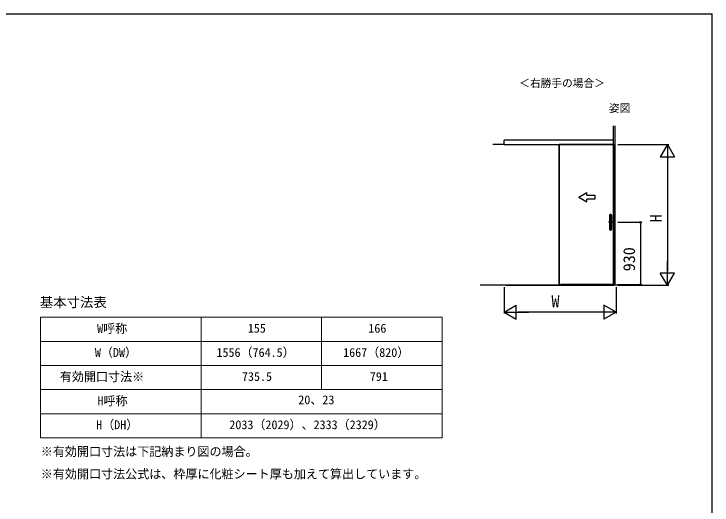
# Model space of a CAD drawing. Units: millimetres, scale not verified. Extents: x -525 to 525, y -784 to 780.
# Drawn here: x 4 to 525, y 380 to 746 of the extents above; entities that cross this region are included whole.
import ezdxf
from ezdxf.enums import TextEntityAlignment as Align

# ---------------------------------------------------------------- set-up
doc = ezdxf.new("R2010")
doc.units = ezdxf.units.MM
doc.header["$LTSCALE"] = 4
doc.layers.add('0-1_TABLE1', color=7, linetype='Continuous', lineweight=18)
for name, color, linetype in [('0-2_USER1', 3, 'Continuous'), ('0-6_YKK_A1', 4, 'Continuous'), ('0-7_YKK_D', 6, 'Continuous'), ('0-8_YKK_ZWAK', 7, 'Continuous')]:
    doc.layers.add(name, color=color, linetype=linetype)
doc.styles.add('ＭＳ ゴシック', font='')
doc.styles.get('ＭＳ ゴシック').set_extended_font_data('MS Gothic')

msp = doc.modelspace()

# ---------------------------------------------------------------- linework, layer by layer
at = {"layer": '0-1_TABLE1'}
for p, q in [((23.458, 520.223), (323.458, 520.223)), ((23.458, 520.223), (23.458, 430.223)), ((143.458, 520.223), (143.458, 430.223)), ((233.458, 520.223), (233.458, 466.223)), ((323.458, 520.223), (323.458, 430.223)), ((23.458, 502.223), (323.458, 502.223)), ((23.458, 484.223), (323.458, 484.223)), ((23.458, 466.223), (323.458, 466.223)), ((23.458, 448.223), (323.458, 448.223)), ((23.458, 430.223), (323.458, 430.223))]:
    msp.add_line(p, q, dxfattribs=at)
at = {"layer": '0-6_YKK_A1'}
for p, q in [((451.413, 544.092), (451.413, 663.018)), ((452.613, 544.092), (452.613, 663.018)), ((451.413, 652.392), (369.688, 652.392)), ((369.688, 649.142), (369.688, 652.392)), ((451.413, 652.392), (369.688, 652.392)), ((369.688, 649.142), (369.688, 652.392)), ((452.613, 649.142), (452.613, 652.392)), ((452.613, 649.142), (452.613, 652.392)), ((369.158, 649.142), (361.246, 649.142)), ((369.158, 649.142), (361.246, 649.142)), ((369.688, 649.142), (451.413, 649.142)), ((410.938, 649.342), (410.938, 545.042)), ((410.938, 649.342), (411.688, 649.342)), ((410.938, 649.342), (451.638, 649.342)), ((410.938, 544.542), (410.938, 649.342)), ((451.638, 649.342), (451.638, 544.742)), ((451.638, 544.542), (451.638, 649.342)), ((425.538, 609.86), (431.538, 613.324)), ((425.538, 609.86), (431.538, 613.324)), ((431.538, 611.36), (431.538, 613.324)), ((431.538, 611.36), (431.538, 613.324)), ((431.538, 611.36), (437.538, 611.36)), ((431.538, 611.36), (437.538, 611.36)), ((437.538, 611.36), (437.538, 608.36)), ((437.538, 611.36), (437.538, 608.36)), ((425.538, 609.86), (431.538, 606.396)), ((425.538, 609.86), (431.538, 606.396)), ((431.538, 606.396), (431.538, 608.36)), ((437.538, 608.36), (431.538, 608.36)), ((431.538, 606.396), (431.538, 608.36)), ((437.538, 608.36), (431.538, 608.36)), ((448.388, 596.492), (448.388, 585.592)), ((449.838, 596.542), (448.438, 596.542)), ((448.638, 595.492), (448.638, 586.592)), ((449.588, 595.542), (448.688, 595.542)), ((449, 595.932), (449, 596.207)), ((449, 596.207), (449.275, 596.207)), ((449.275, 595.932), (449, 595.932)), ((449.003, 596.103), (449.003, 596.143)), ((449.027, 596.103), (449.003, 596.103)), ((449.02, 596.161), (449.027, 596.161)), ((449.027, 596.138), (449.027, 596.103)), ((449.057, 596.139), (449.029, 596.139)), ((449.057, 596.161), (449.03, 596.201)), ((449.123, 596.088), (449.032, 596.088)), ((449.032, 595.977), (449.075, 595.977)), ((449.045, 596.056), (449.084, 596.056)), ((449.045, 596.01), (449.075, 596.01)), ((449.057, 596.201), (449.057, 596.161)), ((449.082, 596.201), (449.057, 596.201)), ((449.057, 596.139), (449.057, 596.103)), ((449.082, 596.103), (449.057, 596.103)), ((449.075, 596.01), (449.075, 595.977)), ((449.082, 596.201), (449.082, 596.103)), ((449.121, 596.201), (449.091, 596.201)), ((449.091, 596.201), (449.118, 596.161)), ((449.094, 596.103), (449.094, 596.143)), ((449.119, 596.103), (449.094, 596.103)), ((449.112, 596.161), (449.118, 596.161)), ((449.119, 596.138), (449.119, 596.103)), ((449.148, 596.139), (449.12, 596.139)), ((449.148, 596.161), (449.121, 596.201)), ((449.123, 595.937), (449.123, 596.088)), ((449.138, 597.27), (449.138, 584.615)), ((449.139, 595.937), (449.139, 596.054)), ((449.139, 595.937), (449.24, 595.937)), ((449.173, 596.201), (449.148, 596.201)), ((449.148, 596.201), (449.148, 596.161)), ((449.148, 596.139), (449.148, 596.103)), ((449.173, 596.103), (449.148, 596.103)), ((449.173, 596.201), (449.173, 596.103)), ((449.201, 596.201), (449.174, 596.201)), ((449.174, 596.201), (449.211, 596.138)), ((449.179, 596.049), (449.179, 595.971)), ((449.221, 595.971), (449.179, 595.971)), ((449.188, 596.058), (449.216, 596.058)), ((449.189, 595.998), (449.189, 596.028)), ((449.201, 596.201), (449.225, 596.161)), ((449.211, 596.103), (449.211, 596.138)), ((449.238, 596.103), (449.211, 596.103)), ((449.248, 596.201), (449.225, 596.161)), ((449.228, 596.046), (449.228, 596.043)), ((449.266, 596.043), (449.228, 596.043)), ((449.233, 595.986), (449.233, 595.983)), ((449.275, 596.201), (449.238, 596.138)), ((449.238, 596.103), (449.238, 596.138)), ((449.275, 596.201), (449.248, 596.201)), ((449.266, 596.057), (449.266, 596.043)), ((449.275, 596.207), (449.275, 595.932)), ((449.638, 595.492), (449.638, 586.592)), ((449.888, 596.492), (449.888, 585.592)), ((451.273, 591.042), (447.585, 591.042)), ((449.838, 585.542), (448.438, 585.542)), ((449.588, 586.542), (448.688, 586.542)), ((466.845, 544.092), (351.81, 544.092)), ((466.845, 544.092), (351.81, 544.092)), ((410.938, 544.542), (450.888, 544.542)), ((450.888, 544.542), (412.188, 544.542)), ((450.888, 544.542), (451.623, 544.542)), ((451.638, 544.542), (450.888, 544.542))]:
    msp.add_line(p, q, dxfattribs=at)
for points in [[(449.03, 596.201), (449, 596.201), (449.027, 596.161)], [(449.123, 595.937), (449.084, 595.937), (449.084, 596.056)]]:
    msp.add_lwpolyline(points, dxfattribs=at)
msp.add_lwpolyline([(371.438, 544.092), (371.438, 544.242), (451.638, 544.242), (451.638, 544.092)], close=True, dxfattribs=at)
msp.add_lwpolyline([(371.438, 544.092), (371.438, 544.242), (451.638, 544.242), (451.638, 544.092)], close=True, dxfattribs=at)
for centre, radius, start, end in [((448.438, 596.492), 0.05, 90, 180), ((448.688, 595.492), 0.05, 90, 180), ((449.239, 596.032), 0.241, 173.75987, 186.24013), ((449.032, 596.055), 0.0332, 90, 173.75987), ((449.032, 596.01), 0.0332, 186.24013, 270), ((449.02, 596.143), 0.0176, 90, 180), ((449.029, 596.138), 0.002, 90, 180), ((449.045, 596.046), 0.0106, 90, 175.99937), ((449.239, 596.032), 0.205, 175.99937, 183.55551), ((449.045, 596.02), 0.0106, 183.55551, 270), ((449.112, 596.143), 0.0176, 90, 180), ((449.12, 596.138), 0.002, 90, 180), ((449.174, 596.054), 0.0347, 103.82716, 180), ((449.203, 595.937), 0.155, 74.53399, 103.82716), ((449.188, 596.049), 0.009, 90, 180), ((449.213, 595.836), 0.194, 82.39589, 97.15267), ((449.206, 595.907), 0.092, 79.12428, 100.38886), ((449.216, 596.046), 0.0121, 360, 90), ((449.221, 595.983), 0.0121, 270, 360), ((449.221, 595.986), 0.0121, 360, 79.12428), ((449.235, 595.995), 0.0332, 26.61346, 82.39589), ((449.24, 595.961), 0.0241, 270, 324.31466), ((449.236, 596.057), 0.0302, 360, 74.53399), ((449.21, 595.983), 0.0603, 324.31467, 26.61346), ((449.588, 595.492), 0.05, 360, 90), ((449.838, 596.492), 0.05, 360, 90), ((448.438, 585.592), 0.05, 180, 270), ((448.688, 586.592), 0.05, 180, 270), ((449.588, 586.592), 0.05, 270, 360), ((449.838, 585.592), 0.05, 270, 360)]:
    msp.add_arc(centre, radius, start, end, dxfattribs=at)
at = {"layer": '0-7_YKK_D'}
for p, q in [((454.613, 649.142), (492.638, 649.142)), ((491.638, 649.142), (486.363, 640.005)), ((491.638, 649.142), (496.913, 640.005)), ((491.638, 649.142), (491.638, 630.869)), ((486.363, 640.005), (496.913, 640.005)), ((491.638, 638.592), (491.638, 554.642)), ((454.613, 591.042), (472.638, 591.042)), ((471.638, 591.042), (471.638, 544.542)), ((491.638, 544.092), (491.638, 562.365)), ((491.638, 544.092), (486.363, 553.228)), ((496.913, 553.228), (486.363, 553.228)), ((491.638, 544.092), (496.913, 553.228)), ((369.688, 542.542), (369.688, 523.092)), ((453.388, 542.542), (453.388, 523.092)), ((454.613, 544.542), (472.638, 544.542)), ((454.613, 544.092), (492.638, 544.092)), ((369.688, 524.092), (378.781, 529.342)), ((378.781, 518.842), (378.781, 529.342)), ((453.388, 524.092), (444.294, 529.342)), ((444.294, 529.342), (444.294, 518.842)), ((369.688, 524.092), (378.781, 518.842)), ((369.688, 524.092), (387.874, 524.092)), ((442.888, 524.092), (380.188, 524.092)), ((453.388, 524.092), (435.201, 524.092)), ((453.388, 524.092), (444.294, 518.842))]:
    msp.add_line(p, q, dxfattribs=at)
for centre in [(471.638, 591.042), (471.638, 544.542)]:
    msp.add_circle(centre, 0.637, dxfattribs=at)
at = {"layer": '0-8_YKK_ZWAK'}
msp.add_line((-525, 746.5), (525, 746.5), dxfattribs=at)
msp.add_lwpolyline([(-525, -783.5), (525, -783.5), (525, 746.5)], dxfattribs=at)

# ---------------------------------------------------------------- texts
at = {"layer": '0-1_TABLE1', "style": 'ＭＳ ゴシック'}
for s, p in [('W呼称', (65.765, 506.519)), ('155', (178.282, 506.723)), ('166', (268.308, 506.723)), ('W（DW）', (64.103, 488.672)), ('1556（764.5）', (154.913, 488.672)), ('1667（820）', (249.515, 488.672)), ('有効開口寸法※', (37.896, 470.519)), ('735.5', (173.936, 470.723)), ('791', (269.433, 470.723)), ('H呼称', (66.021, 452.519)), ('20、23', (216.021, 453.337)), ('H（DH）', (65.024, 434.672)), ('2033（2029）、2333（2329）', (164.527, 434.749))]:
    msp.add_text(s, height=6.598, dxfattribs=at).set_placement(p, align=Align.BOTTOM_LEFT)
at = {"layer": '0-2_USER1', "style": 'ＭＳ ゴシック'}
for s, height, p in [('＜右勝手の場合＞', 5.865, (380.972, 690.197)), ('姿図', 5.865, (448, 671.5)), ('基本寸法表', 7.331, (22.962, 525.578)), ('※有効開口寸法は下記納まり図の場合。', 6.598, (23.687, 414.691)), ('※有効開口寸法公式は、枠厚に化粧シート厚も加えて算出しています。', 6.598, (23.687, 397.953))]:
    msp.add_text(s, height=height, dxfattribs=at).set_placement(p, align=Align.BOTTOM_LEFT)
at = {"layer": '0-7_YKK_D', "style": 'ＭＳ ゴシック'}
for s, p in [('H', (490.138, 591.026)), ('930', (470.138, 554.53))]:
    msp.add_text(s, height=8.798, rotation=90, dxfattribs=at).set_placement(p, align=Align.BOTTOM_LEFT)
msp.add_text('W', height=8.798, dxfattribs=at).set_placement((405.06, 525.092), align=Align.BOTTOM_LEFT)

doc.saveas('drawing.dxf')
